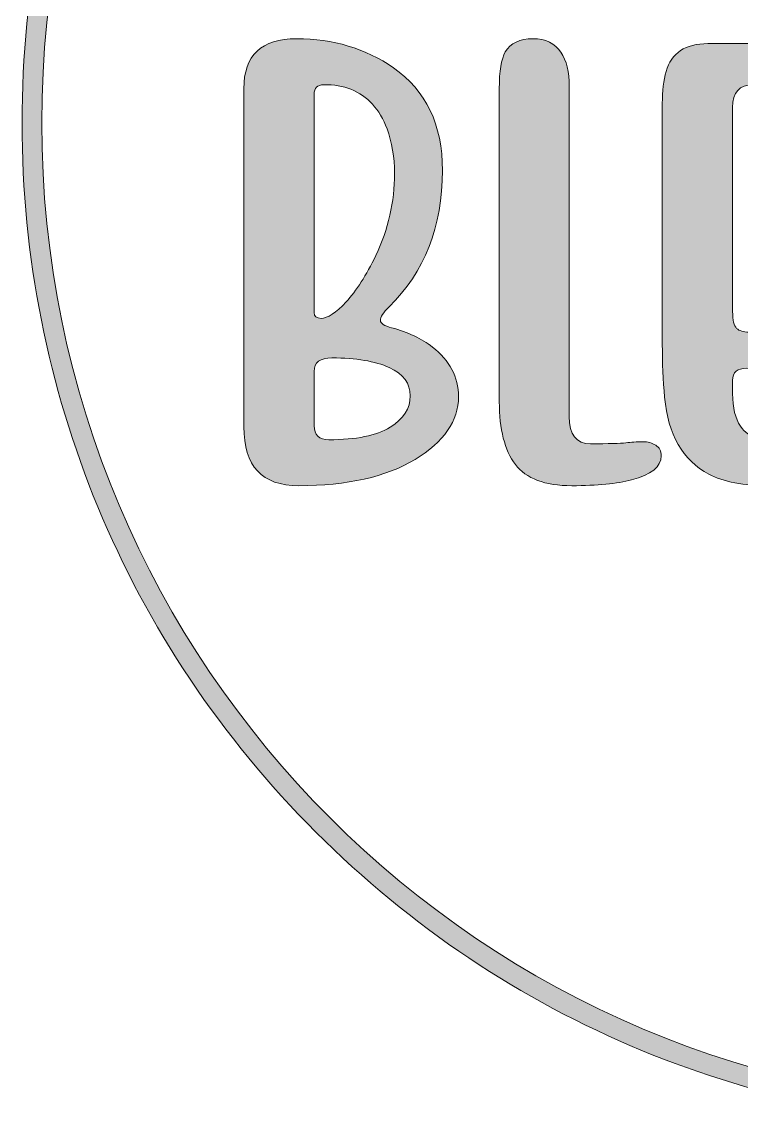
# Model space of a CAD drawing. Header units: inches. Extents: x 0.4 to 11.6, y -11.6 to -0.4.
# Drawn here: x 0.4 to 4.42, y -11.6 to -5.44 of the extents above; entities that cross this region are included whole.
import ezdxf

# ---------------------------------------------------------------- set-up
doc = ezdxf.new("R2010")
doc.units = ezdxf.units.IN
doc.header["$MEASUREMENT"] = 0
doc.layers.add('Layer 1', color=7, linetype='Continuous')

# ---------------------------------------------------------------- blocks, each defined once
blk = doc.blocks.new('block 5')
at = {"layer": 'Layer 1', "true_color": 0x231f20}
h = blk.add_hatch(color=250, dxfattribs=at)
h.dxf.hatch_style = 2
edge = h.paths.add_edge_path()
edge.add_spline(control_points=[(1.9463, -8.0243), (1.7424, -8.0243), (1.6404, -7.9148), (1.6404, -7.6959), (1.6404, -7.6959), (1.6404, -5.8088), (1.6404, -5.8088), (1.6404, -5.623), (1.7386, -5.5301), (1.9351, -5.5301), (2.1391, -5.5301), (2.319, -5.584), (2.475, -5.6919), (2.6576, -5.8179), (2.7489, -6.0091), (2.7489, -6.2654), (2.7489, -6.5783), (2.6496, -6.8319), (2.4509, -7.0263), (2.4189, -7.0583), (2.4029, -7.0834), (2.4029, -7.1016), (2.4029, -7.1187), (2.4237, -7.1326), (2.4654, -7.1432), (2.5572, -7.1678), (2.633, -7.2036), (2.6928, -7.2506), (2.79, -7.3253), (2.8386, -7.4177), (2.8386, -7.5277), (2.8386, -7.6633), (2.7577, -7.78), (2.5959, -7.8777), (2.4341, -7.9754), (2.2176, -8.0243), (1.9463, -8.0243)], knot_values=[0, 0, 0, 0, 1, 1, 1, 2, 2, 2, 3, 3, 3, 4, 4, 4, 5, 5, 5, 6, 6, 6, 7, 7, 7, 8, 8, 8, 9, 9, 9, 10, 10, 10, 11, 11, 11, 12, 12, 12, 12], degree=3, periodic=1)
edge = h.paths.add_edge_path()
edge.add_spline(control_points=[(2.0713, -7.0904), (2.1076, -7.0904), (2.1543, -7.0597), (2.2115, -6.9983), (2.2686, -6.9369), (2.3238, -6.8506), (2.3773, -6.7395), (2.4467, -6.5932), (2.4814, -6.4405), (2.4814, -6.2814), (2.4814, -6.1906), (2.4675, -6.1079), (2.4397, -6.0331), (2.3981, -5.9231), (2.3308, -5.8494), (2.2379, -5.812), (2.1941, -5.795), (2.1439, -5.7864), (2.0873, -5.7864), (2.051, -5.7875), (2.0328, -5.8051), (2.0328, -5.8393), (2.0328, -5.8393), (2.0328, -7.0583), (2.0328, -7.0583), (2.0328, -7.0797), (2.0457, -7.0904), (2.0713, -7.0904)], knot_values=[0, 0, 0, 0, 1, 1, 1, 2, 2, 2, 3, 3, 3, 4, 4, 4, 5, 5, 5, 6, 6, 6, 7, 7, 7, 8, 8, 8, 9, 9, 9, 9], degree=3, periodic=1)
edge = h.paths.add_edge_path()
edge.add_spline(control_points=[(2.1145, -7.768), (2.2673, -7.768), (2.3813, -7.7448), (2.4566, -7.6983), (2.5318, -7.6518), (2.5695, -7.5934), (2.5695, -7.5229), (2.5695, -7.4535), (2.5302, -7.4009), (2.4518, -7.3651), (2.3733, -7.3293), (2.2667, -7.3114), (2.1322, -7.3114), (2.0659, -7.3114), (2.0328, -7.3365), (2.0328, -7.3867), (2.0328, -7.3867), (2.0328, -7.6895), (2.0328, -7.6895), (2.0328, -7.7418), (2.0601, -7.768), (2.1145, -7.768)], knot_values=[0, 0, 0, 0, 1, 1, 1, 2, 2, 2, 3, 3, 3, 4, 4, 4, 5, 5, 5, 6, 6, 6, 7, 7, 7, 7], degree=3, periodic=1)
h = blk.add_hatch(color=250, dxfattribs=at)
h.dxf.hatch_style = 2
edge = h.paths.add_edge_path()
edge.add_spline(control_points=[(3.4714, -8.0243), (3.3208, -8.0243), (3.2156, -7.9848), (3.1558, -7.9057), (3.096, -7.8267), (3.0661, -7.7098), (3.0661, -7.5549), (3.0661, -7.5549), (3.0661, -5.8088), (3.0661, -5.8088), (3.0661, -5.7117), (3.0773, -5.6433), (3.0997, -5.6038), (3.1286, -5.5547), (3.1798, -5.5301), (3.2535, -5.5301), (3.324, -5.5301), (3.3763, -5.5552), (3.4105, -5.6054), (3.4415, -5.6513), (3.457, -5.7149), (3.457, -5.796), (3.457, -5.796), (3.457, -7.6382), (3.457, -7.6382), (3.457, -7.7397), (3.4965, -7.7904), (3.5755, -7.7904), (3.6769, -7.7904), (3.7423, -7.7886), (3.7717, -7.7848), (3.8011, -7.7811), (3.8329, -7.7792), (3.867, -7.7792), (3.8948, -7.7792), (3.9188, -7.7856), (3.9391, -7.7984), (3.9594, -7.8112), (3.9696, -7.831), (3.9696, -7.8577), (3.9696, -7.9186), (3.9146, -7.9634), (3.8046, -7.9922), (3.7234, -8.0136), (3.6123, -8.0243), (3.4714, -8.0243)], knot_values=[0, 0, 0, 0, 1, 1, 1, 2, 2, 2, 3, 3, 3, 4, 4, 4, 5, 5, 5, 6, 6, 6, 7, 7, 7, 8, 8, 8, 9, 9, 9, 10, 10, 10, 11, 11, 11, 12, 12, 12, 13, 13, 13, 14, 14, 14, 15, 15, 15, 15], degree=3, periodic=1)
h = blk.add_hatch(color=250, dxfattribs=at)
h.dxf.hatch_style = 2
edge = h.paths.add_edge_path()
edge.add_spline(control_points=[(4.5751, -8.0243), (4.4298, -8.0243), (4.3166, -8.0029), (4.2355, -7.9602), (4.0902, -7.8823), (4.008, -7.7391), (3.9888, -7.5309), (3.9802, -7.4369), (3.976, -7.3381), (3.976, -7.2345), (3.976, -7.2345), (3.976, -5.8905), (3.976, -5.8905), (3.976, -5.8211), (3.9829, -5.7619), (3.9968, -5.7127), (4.0267, -5.6092), (4.1047, -5.5573), (4.2307, -5.5573), (4.2307, -5.5573), (4.6632, -5.5573), (4.6632, -5.5573), (4.6931, -5.5573), (4.7262, -5.5595), (4.7625, -5.5637), (4.8512, -5.5744), (4.8955, -5.6145), (4.8955, -5.6839), (4.8955, -5.7095), (4.8816, -5.7338), (4.8538, -5.7568), (4.8261, -5.7798), (4.7839, -5.7912), (4.7273, -5.7912), (4.6867, -5.7912), (4.6458, -5.7904), (4.6047, -5.7888), (4.5636, -5.7872), (4.5228, -5.7864), (4.4822, -5.7864), (4.4063, -5.7864), (4.3685, -5.8291), (4.3685, -5.9146), (4.3685, -5.9146), (4.3685, -7.0519), (4.3685, -7.0519), (4.3685, -7.1011), (4.3759, -7.1326), (4.3909, -7.1464), (4.4058, -7.1603), (4.4282, -7.1673), (4.4582, -7.1673), (4.503, -7.1673), (4.5481, -7.1662), (4.5935, -7.1641), (4.6389, -7.1619), (4.684, -7.1609), (4.7289, -7.1609), (4.7833, -7.1609), (4.8239, -7.1689), (4.8506, -7.1849), (4.8827, -7.2041), (4.8987, -7.2362), (4.8987, -7.281), (4.8987, -7.3066), (4.888, -7.3285), (4.8666, -7.3467), (4.8453, -7.3648), (4.8154, -7.3739), (4.7769, -7.3739), (4.7769, -7.3739), (4.4453, -7.3691), (4.4453, -7.3691), (4.3941, -7.3691), (4.3685, -7.3915), (4.3685, -7.4364), (4.3685, -7.4364), (4.3685, -7.5101), (4.3685, -7.5101), (4.3685, -7.5891), (4.3829, -7.65), (4.4117, -7.6927), (4.4576, -7.7578), (4.5463, -7.7904), (4.6776, -7.7904), (4.7193, -7.7904), (4.7606, -7.7886), (4.8018, -7.7848), (4.8429, -7.7811), (4.8843, -7.7792), (4.9259, -7.7792), (4.9537, -7.7792), (4.978, -7.7856), (4.9988, -7.7984), (5.0196, -7.8112), (5.03, -7.831), (5.03, -7.8577), (5.03, -7.91), (4.9959, -7.9509), (4.9275, -7.9802), (4.8592, -8.0096), (4.7417, -8.0243), (4.5751, -8.0243)], knot_values=[0, 0, 0, 0, 1, 1, 1, 2, 2, 2, 3, 3, 3, 4, 4, 4, 5, 5, 5, 6, 6, 6, 7, 7, 7, 8, 8, 8, 9, 9, 9, 10, 10, 10, 11, 11, 11, 12, 12, 12, 13, 13, 13, 14, 14, 14, 15, 15, 15, 16, 16, 16, 17, 17, 17, 18, 18, 18, 19, 19, 19, 20, 20, 20, 21, 21, 21, 22, 22, 22, 23, 23, 23, 24, 24, 24, 25, 25, 25, 26, 26, 26, 27, 27, 27, 28, 28, 28, 29, 29, 29, 30, 30, 30, 31, 31, 31, 32, 32, 32, 33, 33, 33, 34, 34, 34, 34], degree=3, periodic=1)
at = {"layer": 'Layer 1', "lineweight": 0}
for points, knots in [([(1.9463, -8.0243), (1.7424, -8.0243), (1.6404, -7.9148), (1.6404, -7.6959), (1.6404, -7.6959), (1.6404, -5.8088), (1.6404, -5.8088), (1.6404, -5.623), (1.7386, -5.5301), (1.9351, -5.5301), (2.1391, -5.5301), (2.319, -5.584), (2.475, -5.6919), (2.6576, -5.8179), (2.7489, -6.0091), (2.7489, -6.2654), (2.7489, -6.5783), (2.6496, -6.8319), (2.4509, -7.0263), (2.4189, -7.0583), (2.4029, -7.0834), (2.4029, -7.1016), (2.4029, -7.1187), (2.4237, -7.1326), (2.4654, -7.1432), (2.5572, -7.1678), (2.633, -7.2036), (2.6928, -7.2506), (2.79, -7.3253), (2.8386, -7.4177), (2.8386, -7.5277), (2.8386, -7.6633), (2.7577, -7.78), (2.5959, -7.8777), (2.4341, -7.9754), (2.2176, -8.0243), (1.9463, -8.0243)], [0, 0, 0, 0, 1, 1, 1, 2, 2, 2, 3, 3, 3, 4, 4, 4, 5, 5, 5, 6, 6, 6, 7, 7, 7, 8, 8, 8, 9, 9, 9, 10, 10, 10, 11, 11, 11, 12, 12, 12, 12]), ([(3.4714, -8.0243), (3.3208, -8.0243), (3.2156, -7.9848), (3.1558, -7.9057), (3.096, -7.8267), (3.0661, -7.7098), (3.0661, -7.5549), (3.0661, -7.5549), (3.0661, -5.8088), (3.0661, -5.8088), (3.0661, -5.7117), (3.0773, -5.6433), (3.0997, -5.6038), (3.1286, -5.5547), (3.1798, -5.5301), (3.2535, -5.5301), (3.324, -5.5301), (3.3763, -5.5552), (3.4105, -5.6054), (3.4415, -5.6513), (3.457, -5.7149), (3.457, -5.796), (3.457, -5.796), (3.457, -7.6382), (3.457, -7.6382), (3.457, -7.7397), (3.4965, -7.7904), (3.5755, -7.7904), (3.6769, -7.7904), (3.7423, -7.7886), (3.7717, -7.7848), (3.8011, -7.7811), (3.8329, -7.7792), (3.867, -7.7792), (3.8948, -7.7792), (3.9188, -7.7856), (3.9391, -7.7984), (3.9594, -7.8112), (3.9696, -7.831), (3.9696, -7.8577), (3.9696, -7.9186), (3.9146, -7.9634), (3.8046, -7.9922), (3.7234, -8.0136), (3.6123, -8.0243), (3.4714, -8.0243)], [0, 0, 0, 0, 1, 1, 1, 2, 2, 2, 3, 3, 3, 4, 4, 4, 5, 5, 5, 6, 6, 6, 7, 7, 7, 8, 8, 8, 9, 9, 9, 10, 10, 10, 11, 11, 11, 12, 12, 12, 13, 13, 13, 14, 14, 14, 15, 15, 15, 15]), ([(4.5751, -8.0243), (4.4298, -8.0243), (4.3166, -8.0029), (4.2355, -7.9602), (4.0902, -7.8823), (4.008, -7.7391), (3.9888, -7.5309), (3.9802, -7.4369), (3.976, -7.3381), (3.976, -7.2345), (3.976, -7.2345), (3.976, -5.8905), (3.976, -5.8905), (3.976, -5.8211), (3.9829, -5.7619), (3.9968, -5.7127), (4.0267, -5.6092), (4.1047, -5.5573), (4.2307, -5.5573), (4.2307, -5.5573), (4.6632, -5.5573), (4.6632, -5.5573), (4.6931, -5.5573), (4.7262, -5.5595), (4.7625, -5.5637), (4.8512, -5.5744), (4.8955, -5.6145), (4.8955, -5.6839), (4.8955, -5.7095), (4.8816, -5.7338), (4.8538, -5.7568), (4.8261, -5.7798), (4.7839, -5.7912), (4.7273, -5.7912), (4.6867, -5.7912), (4.6458, -5.7904), (4.6047, -5.7888), (4.5636, -5.7872), (4.5228, -5.7864), (4.4822, -5.7864), (4.4063, -5.7864), (4.3685, -5.8291), (4.3685, -5.9146), (4.3685, -5.9146), (4.3685, -7.0519), (4.3685, -7.0519), (4.3685, -7.1011), (4.3759, -7.1326), (4.3909, -7.1464), (4.4058, -7.1603), (4.4282, -7.1673), (4.4582, -7.1673), (4.503, -7.1673), (4.5481, -7.1662), (4.5935, -7.1641), (4.6389, -7.1619), (4.684, -7.1609), (4.7289, -7.1609), (4.7833, -7.1609), (4.8239, -7.1689), (4.8506, -7.1849), (4.8827, -7.2041), (4.8987, -7.2362), (4.8987, -7.281), (4.8987, -7.3066), (4.888, -7.3285), (4.8666, -7.3467), (4.8453, -7.3648), (4.8154, -7.3739), (4.7769, -7.3739), (4.7769, -7.3739), (4.4453, -7.3691), (4.4453, -7.3691), (4.3941, -7.3691), (4.3685, -7.3915), (4.3685, -7.4364), (4.3685, -7.4364), (4.3685, -7.5101), (4.3685, -7.5101), (4.3685, -7.5891), (4.3829, -7.65), (4.4117, -7.6927), (4.4576, -7.7578), (4.5463, -7.7904), (4.6776, -7.7904), (4.7193, -7.7904), (4.7606, -7.7886), (4.8018, -7.7848), (4.8429, -7.7811), (4.8843, -7.7792), (4.9259, -7.7792), (4.9537, -7.7792), (4.978, -7.7856), (4.9988, -7.7984), (5.0196, -7.8112), (5.03, -7.831), (5.03, -7.8577), (5.03, -7.91), (4.9959, -7.9509), (4.9275, -7.9802), (4.8592, -8.0096), (4.7417, -8.0243), (4.5751, -8.0243)], [0, 0, 0, 0, 1, 1, 1, 2, 2, 2, 3, 3, 3, 4, 4, 4, 5, 5, 5, 6, 6, 6, 7, 7, 7, 8, 8, 8, 9, 9, 9, 10, 10, 10, 11, 11, 11, 12, 12, 12, 13, 13, 13, 14, 14, 14, 15, 15, 15, 16, 16, 16, 17, 17, 17, 18, 18, 18, 19, 19, 19, 20, 20, 20, 21, 21, 21, 22, 22, 22, 23, 23, 23, 24, 24, 24, 25, 25, 25, 26, 26, 26, 27, 27, 27, 28, 28, 28, 29, 29, 29, 30, 30, 30, 31, 31, 31, 32, 32, 32, 33, 33, 33, 34, 34, 34, 34]), ([(2.0713, -7.0904), (2.1076, -7.0904), (2.1543, -7.0597), (2.2115, -6.9983), (2.2686, -6.9369), (2.3238, -6.8506), (2.3773, -6.7395), (2.4467, -6.5932), (2.4814, -6.4405), (2.4814, -6.2814), (2.4814, -6.1906), (2.4675, -6.1079), (2.4397, -6.0331), (2.3981, -5.9231), (2.3308, -5.8494), (2.2379, -5.812), (2.1941, -5.795), (2.1439, -5.7864), (2.0873, -5.7864), (2.051, -5.7875), (2.0328, -5.8051), (2.0328, -5.8393), (2.0328, -5.8393), (2.0328, -7.0583), (2.0328, -7.0583), (2.0328, -7.0797), (2.0457, -7.0904), (2.0713, -7.0904)], [0, 0, 0, 0, 1, 1, 1, 2, 2, 2, 3, 3, 3, 4, 4, 4, 5, 5, 5, 6, 6, 6, 7, 7, 7, 8, 8, 8, 9, 9, 9, 9]), ([(2.1145, -7.768), (2.2673, -7.768), (2.3813, -7.7448), (2.4566, -7.6983), (2.5318, -7.6518), (2.5695, -7.5934), (2.5695, -7.5229), (2.5695, -7.4535), (2.5302, -7.4009), (2.4518, -7.3651), (2.3733, -7.3293), (2.2667, -7.3114), (2.1322, -7.3114), (2.0659, -7.3114), (2.0328, -7.3365), (2.0328, -7.3867), (2.0328, -7.3867), (2.0328, -7.6895), (2.0328, -7.6895), (2.0328, -7.7418), (2.0601, -7.768), (2.1145, -7.768)], [0, 0, 0, 0, 1, 1, 1, 2, 2, 2, 3, 3, 3, 4, 4, 4, 5, 5, 5, 6, 6, 6, 7, 7, 7, 7])]:
    blk.add_open_spline(points, degree=3, knots=knots, dxfattribs=at)
blk = doc.blocks.new('block 3')
at = {"layer": 'Layer 1'}
blk.add_blockref('block 5', (0, 0), dxfattribs=at)
blk = doc.blocks.new('block 7')
at = {"layer": 'Layer 1', "true_color": 0x231f20}
h = blk.add_hatch(color=250, dxfattribs=at)
h.dxf.hatch_style = 2
edge = h.paths.add_edge_path()
edge.add_spline(control_points=[(6, -11.5972), (4.5049, -11.5972), (3.0993, -11.015), (2.0422, -9.9578), (0.985, -8.9007), (0.4028, -7.4951), (0.4028, -6), (0.4028, -4.5049), (0.985, -3.0993), (2.0422, -2.0422), (3.0993, -0.985), (4.5049, -0.4028), (6, -0.4028), (7.4951, -0.4028), (8.9007, -0.985), (9.9578, -2.0422), (11.015, -3.0993), (11.5972, -4.5049), (11.5972, -6), (11.5972, -7.4951), (11.015, -8.9007), (9.9578, -9.9578), (8.9007, -11.015), (7.4951, -11.5972), (6, -11.5972)], knot_values=[0, 0, 0, 0, 1, 1, 1, 2, 2, 2, 3, 3, 3, 4, 4, 4, 5, 5, 5, 6, 6, 6, 7, 7, 7, 8, 8, 8, 8], degree=3, periodic=1)
edge = h.paths.add_edge_path()
edge.add_spline(control_points=[(6, -0.5126), (2.9743, -0.5126), (0.5126, -2.9743), (0.5126, -6), (0.5126, -9.0258), (2.9743, -11.4874), (6, -11.4874), (9.0257, -11.4874), (11.4874, -9.0258), (11.4874, -6), (11.4874, -2.9743), (9.0257, -0.5126), (6, -0.5126)], knot_values=[0, 0, 0, 0, 1, 1, 1, 2, 2, 2, 3, 3, 3, 4, 4, 4, 4], degree=3, periodic=1)
at = {"layer": 'Layer 1', "lineweight": 0}
for points, knots in [([(6, -11.5972), (4.5049, -11.5972), (3.0993, -11.015), (2.0422, -9.9578), (0.985, -8.9007), (0.4028, -7.4951), (0.4028, -6), (0.4028, -4.5049), (0.985, -3.0993), (2.0422, -2.0422), (3.0993, -0.985), (4.5049, -0.4028), (6, -0.4028), (7.4951, -0.4028), (8.9007, -0.985), (9.9578, -2.0422), (11.015, -3.0993), (11.5972, -4.5049), (11.5972, -6), (11.5972, -7.4951), (11.015, -8.9007), (9.9578, -9.9578), (8.9007, -11.015), (7.4951, -11.5972), (6, -11.5972)], [0, 0, 0, 0, 1, 1, 1, 2, 2, 2, 3, 3, 3, 4, 4, 4, 5, 5, 5, 6, 6, 6, 7, 7, 7, 8, 8, 8, 8]), ([(6, -0.5126), (2.9743, -0.5126), (0.5126, -2.9743), (0.5126, -6), (0.5126, -9.0258), (2.9743, -11.4874), (6, -11.4874), (9.0257, -11.4874), (11.4874, -9.0258), (11.4874, -6), (11.4874, -2.9743), (9.0257, -0.5126), (6, -0.5126)], [0, 0, 0, 0, 1, 1, 1, 2, 2, 2, 3, 3, 3, 4, 4, 4, 4])]:
    blk.add_open_spline(points, degree=3, knots=knots, dxfattribs=at)
blk = doc.blocks.new('block 2')
at = {"layer": 'Layer 1'}
for name in ['block 7', 'block 3']:
    blk.add_blockref(name, (0, 0), dxfattribs=at)

msp = doc.modelspace()

# ---------------------------------------------------------------- block references
at = {"layer": 'Layer 1'}
msp.add_blockref('block 2', (0, 0), dxfattribs=at)

doc.saveas('drawing.dxf')
